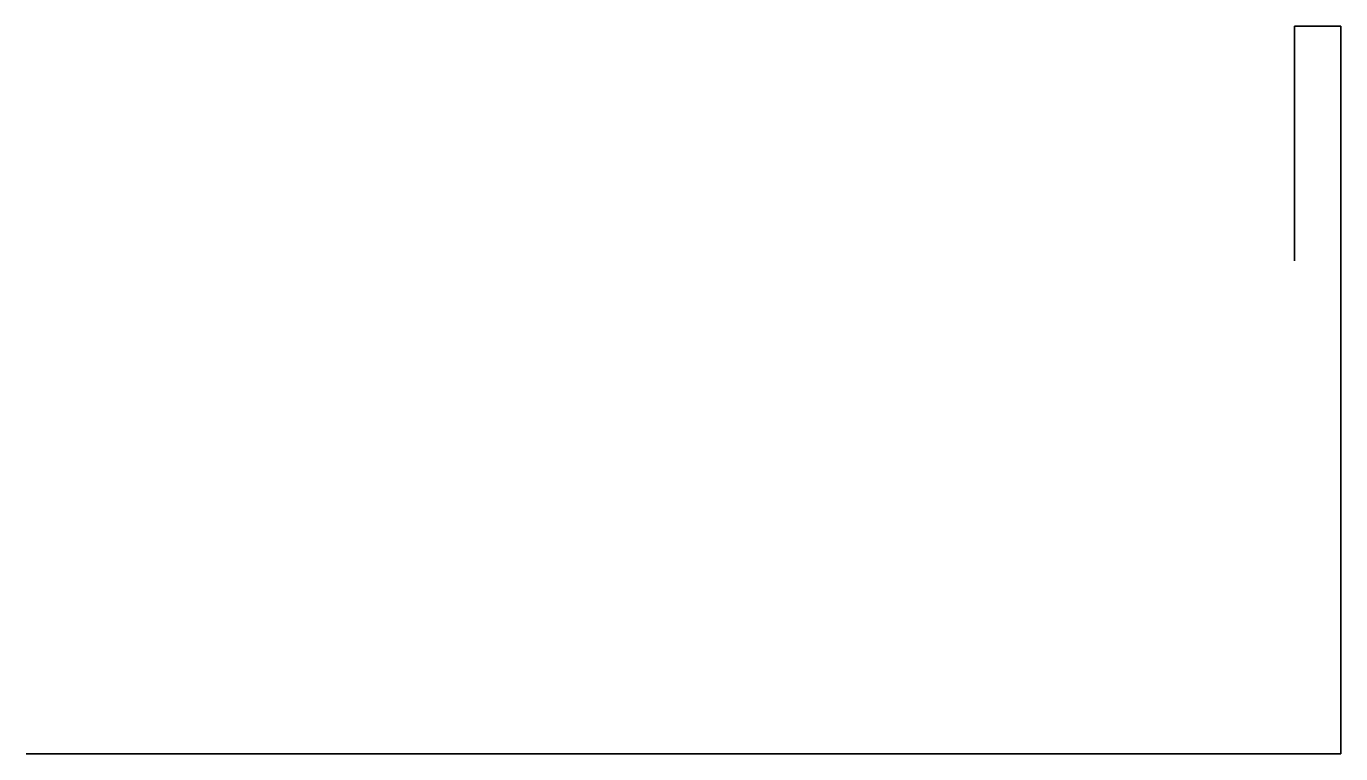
# Model space of a CAD drawing. Header units: metres. Extents: x -28 to 0, y 1 to 16.5.
import ezdxf

# ---------------------------------------------------------------- set-up
doc = ezdxf.new("R2010")
doc.units = ezdxf.units.M
doc.layers.add('A-DETL-GENF', color=92, linetype='Continuous', lineweight=18)

# ---------------------------------------------------------------- blocks, each defined once
blk = doc.blocks.new('42 stucstopprofiel droogbouw - type 1132-1546511-00_0 Basismaterialen')
at = {"layer": 'A-DETL-GENF', "lineweight": 35}
for p, q in [((0, 16.5), (-0.987, 16.5)), ((-0.987, 16.5), (-0.987, 11.5)), ((0, 1), (0, 16.5)), ((-28, 1), (0, 1))]:
    blk.add_line(p, q, dxfattribs=at)

msp = doc.modelspace()

# ---------------------------------------------------------------- block references
msp.add_blockref('42 stucstopprofiel droogbouw - type 1132-1546511-00_0 Basismaterialen', (0, 0))

doc.saveas('drawing.dxf')
